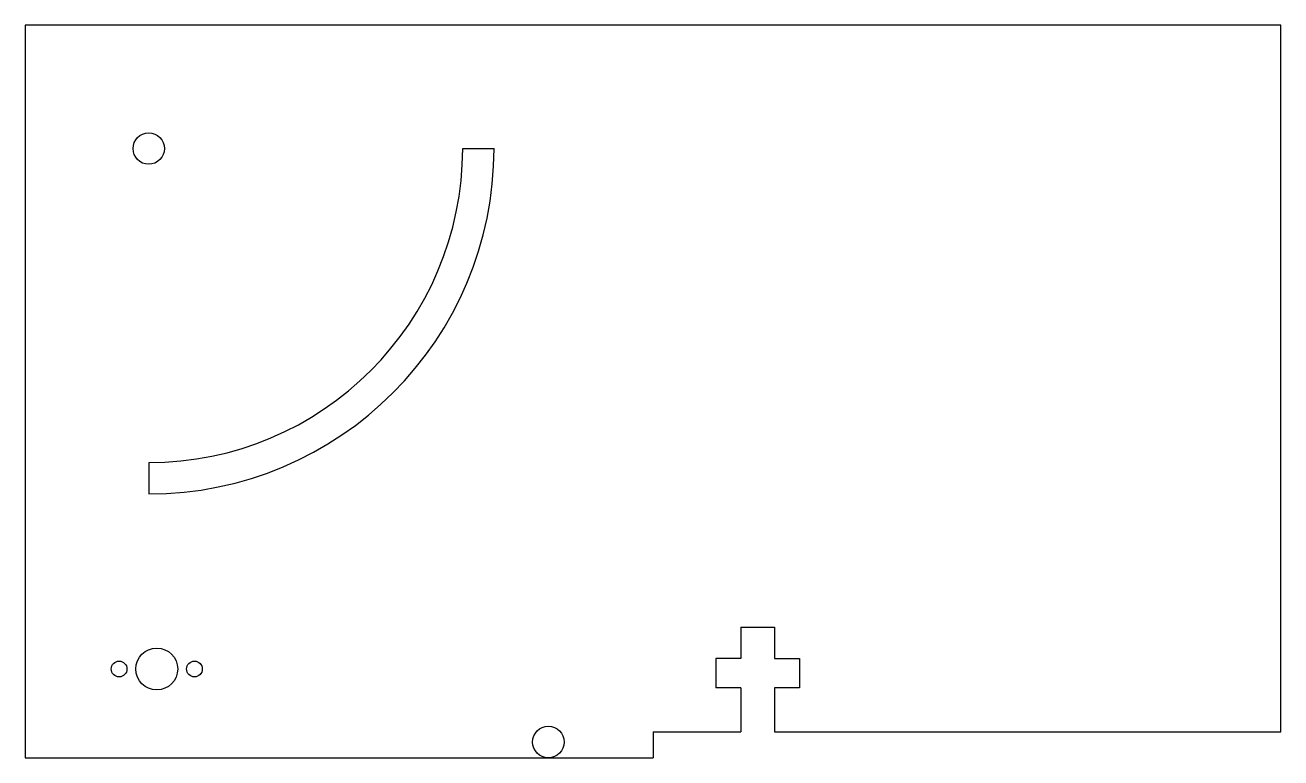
# Model space of a CAD drawing. Extents: x 0.24 to 6.24, y 0.15 to 3.65.
import ezdxf

# ---------------------------------------------------------------- set-up
doc = ezdxf.new("R2010")
doc.units = 0
doc.layers.get('0').update_dxf_attribs({"linetype": 'CONTINUOUS'})

# ---------------------------------------------------------------- blocks, each defined once
blk = doc.blocks.new('*U19')
blk.add_circle((1.0475, 0.577), 0.0375)
blk = doc.blocks.new('*U20')
blk.add_circle((0.6875, 0.577), 0.0375)
blk = doc.blocks.new('*U21')
for p, q in [((6.2384, 3.6524), (0.2384, 3.6524)), ((0.2384, 3.6524), (0.2384, 0.1524)), ((6.2384, 0.2774), (6.2384, 3.6524)), ((3.6584, 0.7774), (3.6584, 0.6274)), ((3.6584, 0.7774), (3.8184, 0.7774)), ((3.8184, 0.7774), (3.8184, 0.6274)), ((3.5384, 0.6274), (3.5384, 0.4874)), ((3.6584, 0.6274), (3.5384, 0.6274)), ((3.8184, 0.6274), (3.9384, 0.6274)), ((3.9384, 0.6274), (3.9384, 0.4874)), ((3.6584, 0.4874), (3.5384, 0.4874)), ((3.6584, 0.4874), (3.6584, 0.2774)), ((3.9384, 0.4874), (3.8184, 0.4874)), ((3.8184, 0.4874), (3.8184, 0.2774)), ((3.2384, 0.2774), (3.2384, 0.1524)), ((3.2384, 0.2774), (3.6584, 0.2774)), ((3.8184, 0.2774), (4.2384, 0.2774)), ((4.2384, 0.2774), (6.2384, 0.2774)), ((0.2384, 0.1524), (2.2384, 0.1524)), ((2.2384, 0.1524), (2.6884, 0.1524)), ((2.6884, 0.1524), (2.7883, 0.1524)), ((2.7883, 0.1524), (3.2384, 0.1524))]:
    blk.add_line(p, q)
blk = doc.blocks.new('*U22')
for p, q in [((2.329, 3.0629), (2.479, 3.0629)), ((0.829, 1.5629), (0.829, 1.4129))]:
    blk.add_line(p, q)
for radius in [1.5, 1.65]:
    blk.add_arc((0.829, 3.0629), radius, 270, 0)
blk = doc.blocks.new('*U23')
blk.add_circle((2.7384, 0.2282), 0.075)
blk = doc.blocks.new('*U24')
blk.add_circle((0.8675, 0.577), 0.1)
blk = doc.blocks.new('*U25')
blk.add_circle((0.829, 3.0629), 0.075)

msp = doc.modelspace()

# ---------------------------------------------------------------- block references
for name in ['*U21', '*U25', '*U22', '*U24', '*U20', '*U19', '*U23']:
    msp.add_blockref(name, (0, 0))

doc.saveas('drawing.dxf')
